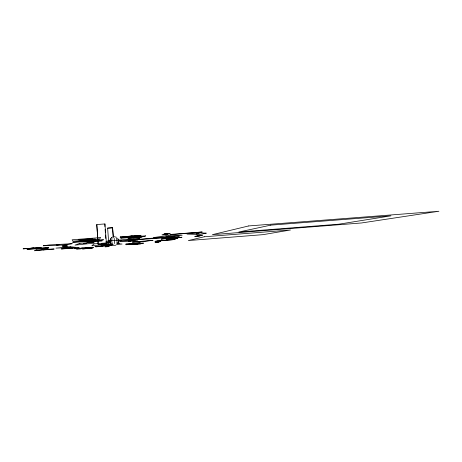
<?xml version="1.0" encoding="UTF-8"?>
<svg xmlns="http://www.w3.org/2000/svg" width="462" height="462" viewBox="0 0 462 462"><rect width="100%" height="100%" fill="white"/><g stroke="black" fill="none" stroke-linecap="round" stroke-linejoin="round"><path stroke-width="0.69" d="M89.593 240.997L86.434 241.158L89.593 240.91M93.52 241.614L91.176 241.77M96.777 224.544L98.221 244.773L106.474 243.901L104.92 223.937L96.777 224.544L98.221 244.773M104.92 223.937L104.903 226.53M101.438 243.763L101.571 243.439M107.623 228.13L112.601 227.754L107.623 228.13L108.882 244.981L113.138 244.641M99.931 246.315L102.252 246.107M102.68 244.098L103.292 243.988M103.846 243.976L104.395 243.965M111.498 237.716L112.664 236.954M105.261 243.878L104.678 243.942M111.544 237.664L110.689 238.704A4.441 4.204 81.1 0 0 111.094 243.924M108.247 246.431L106.041 246.616L106.572 246.535M128.996 236.319L131.127 236.203M132.311 236.065L130.313 236.313L131.006 236.284M131.474 237.254L134.719 236.954M131.676 237.127L134.852 236.879M133.524 237.739L135.533 237.607M135.724 237.664L136.642 237.48M130.561 240.997L128.528 241.129L129.221 241.031M133.558 243.59L131.826 243.711M134.171 243.503L132.323 243.624M133.605 244.063L135.944 243.832L134.09 243.982M140.483 241.597L142.729 241.412M137.029 244.167L135.366 244.248M164.408 234.269L167.59 234.02M164.622 234.182L167.81 233.934M166.002 236.486L168.93 236.238M169.45 237.734L172.072 237.503M182.536 233.628L180.157 233.772M171.777 237.566L170.328 237.682M158.864 241.863L157.103 241.978M172.788 238.121L170.773 238.248M172.511 238.687L173.129 238.623L171.743 238.733L172.234 238.704M173.256 238.583L171.292 238.71M197.072 236.007L199.809 235.759M199.896 235.736L197.921 235.863M115.916 245.201L113.3 245.403M95.42 238.975L81.416 240.228M112.353 244.369L101.057 245.836L112.953 244.814M117.29 243.722L122.049 244.034L116.453 244.513M86.925 239.38L84.65 239.53M87.301 239.351L88.057 239.241M84.846 239.605L87.884 239.368M131.37 236.255L132.144 236.174L131.456 236.203M57.155 244.854L56.514 244.924L59.517 244.687M110.666 241.921L107.115 242.302L107.23 241.066L134.506 238.75L139.824 238.767L118.491 241.072M39.206 248.342L36.631 248.602L39.368 248.389M86.388 243.451L83.53 243.659M42.775 248.608L43.33 248.55M119.34 240.477L118.676 240.546L121.546 240.327M166.834 236.365L166.135 236.44L169 236.215M197.06 233.772L196.333 233.847L199.197 233.622M43.538 249.757L43.018 249.815L45.426 249.642M66.603 247.413L66.054 247.47L68.595 247.274M66.638 247.441L66.089 247.493L68.624 247.297M128.823 236.44L130.353 236.29M141.349 241.528L141.863 241.476M84.436 248.464L83.957 248.51L86.146 248.337L84.69 248.464M86.302 248.672L86.775 248.625M118.619 240.598L121.489 240.367L120.882 240.396M64.235 246.177L63.606 246.211L66.337 245.992M157.092 242.013L156.549 242.065L158.772 241.892M111.55 243.913L91.834 245.819L94.081 243.855L110.551 242.654M117.891 243.301L119.3 243.162L117.336 242.925M170.599 238.825L171.8 238.71M161.457 240.667L163.837 240.477L163.369 240.5M83.01 248.129L81.116 248.256M137.087 244.144L135.279 244.282M133.403 237.815L135.828 237.601M172.655 238.161L170.033 238.38L170.443 238.323M72.678 248.077L70.547 248.233M128.592 241.095L131.272 240.887M40.939 248.787L43.312 248.602M102.697 244.069L105.284 243.849M98.325 244.537L106.474 243.901M106.064 246.593L108.27 246.408M86.44 241.222L86.792 241.193M135.077 237.699L136.434 237.589M92.856 241.655L94.196 241.551M85.129 239.882L86.25 239.801A10.072 0.329 -4.4 0 0 87.722 239.68L92.914 239.045L92.504 238.929A43.214 1.398 -4.3 0 0 92.019 238.889L78.136 239.691L80.301 240.049A13.352 0.439 -4.4 0 0 82.484 240.021L82.669 240.015A31.832 1.063 -4.5 0 0 83.16 239.997L84.91 239.899M40.668 248.758L42.481 248.631M64.501 246.125L65.148 246.107M37.156 248.533L36.463 248.556M170.848 237.641L169.987 237.635M86.03 239.489L86.694 239.46M31.312 248.29L33.772 248.134M63.981 246.119L66.314 245.969M57.045 244.9L59.592 244.739M113.947 236.654L116.528 237.277M30.694 248.29L33.541 248.065M106.936 243.047L107.53 243.283M114.201 238.352L114.605 243.584M112.601 227.754L113.363 237.543M112.543 227.847L113.248 236.914M105.122 229.343L105.394 232.865M105.561 234.979L105.833 238.502M106.052 241.32L106.272 244.138M117.55 238.173A4.447 4.291 -87.2 0 1 117.96 243.382M111.036 243.982A4.447 4.291 -87.2 0 1 110.632 238.779M112.457 243.769A4.441 2.506 84.5 0 1 112.052 238.542M116.303 238.213A4.441 2.743 86.8 0 1 116.713 243.434M118.162 239.437A4.441 4.204 81.1 0 1 118.474 240.789M118.376 242.169A4.441 4.204 81.1 0 1 117.879 243.445M92.146 248.158L82.577 248.914L92.146 248.158M93.416 247.667L76.6 248.995L93.416 247.667M100.329 237.618L99.728 239.102L73.1 241.164L72.124 239.795L100.329 237.618M103.303 239.662L103.026 240.153L72.956 242.492L72.615 242.048L103.303 239.662M105.498 246.425L105.088 246.881L108.778 246.587L109.286 246.125L105.498 246.425M120.426 236.908L120.097 237.202L141.083 235.314L120.426 236.908M121.356 237.751L120.738 238.259L144.681 236.4L145.767 235.857L121.356 237.751M128.378 238.046L127.928 238.346L142.111 236.977L128.378 238.046M126.022 244.092L125.751 244.236L140.292 242.966L126.022 244.092M126.524 244.49L126.022 244.756L143.584 243.145L126.524 244.49M88.877 241.482L86.931 242.463L102.015 240.997L88.877 241.482M131.352 244.525L131.012 244.681L141.06 243.757L131.352 244.525M151.426 238.6L153.886 238.409L151.426 238.6M164.772 233.76L161.943 234.898L167.256 234.488L170.287 233.333L164.772 233.76M79.88 243.341L74.994 245.12L94.086 243.093L93.728 242.255L79.88 243.341M162.763 238.155L162.127 238.38L179.343 236.856L162.763 238.155M162.243 238.802L161.088 239.201L181.976 237.254L162.243 238.802M156.757 241.799L154.984 242.388L158.72 242.094L160.597 241.499L156.757 241.799M166.77 239.01L166.037 239.247L177.951 238.132L166.77 239.01M198.071 235.574L194.733 236.452L199.047 236.117L202.518 235.227L198.071 235.574M171.691 234.332L169.849 234.788L202.183 232.005L171.691 234.332M248.758 225.93L212.41 234.65L361.532 222.967L438.9 211.261L248.758 225.93M204.198 236.781L188.352 240.563L263.103 234.644L290.448 230.001L204.198 236.781M270.749 225.138L238.837 232.011L338.917 224.18L390.927 215.846L270.749 225.138M206.191 233.154L199.832 234.465L187.029 234.101L200.11 232.854L206.191 233.154M157.86 240.864L154.955 241.349L175.237 239.489L157.86 240.864M72.13 243.699L63.144 245.039L43.272 245.772L49.463 244.935L72.13 243.699M166.008 235.759L153.274 237.607L168.532 236.867L182.149 235.222L166.008 235.759M44.242 249.405L34.552 250.739L54.152 249.018L44.242 249.405M152.922 240.286L139.703 242.071L132.328 242.123L152.922 240.286M112.393 245.085L96.131 246.87L94.929 246.656L112.393 245.085M147.476 238.496L131.231 240.205L175.046 236.908L147.476 238.496M70.218 246.702L55.971 248.129L75.502 247.297L70.218 246.702M73.706 247.713L61.331 248.949L79.279 247.851L73.706 247.713M87.584 248.585L87.168 248.625L87.584 248.596M131.676 240.483L119.854 241.614L137.832 240.945L131.676 240.483M91.228 247.978L79.735 248.787L91.228 247.978M40.823 247.447L23.1 248.833L41.262 247.597L40.823 247.447M66.921 245.599L62.168 245.969L63.04 246.552L67.637 246.188L66.921 245.599M47.99 247.517L26.94 249.168L27.968 249.416L48.672 247.788L47.99 247.517M47.765 248.129L35.857 249.064L48.175 248.285L47.765 248.129M88.877 247.609L74.815 248.723L88.877 247.609"/></g></svg>
